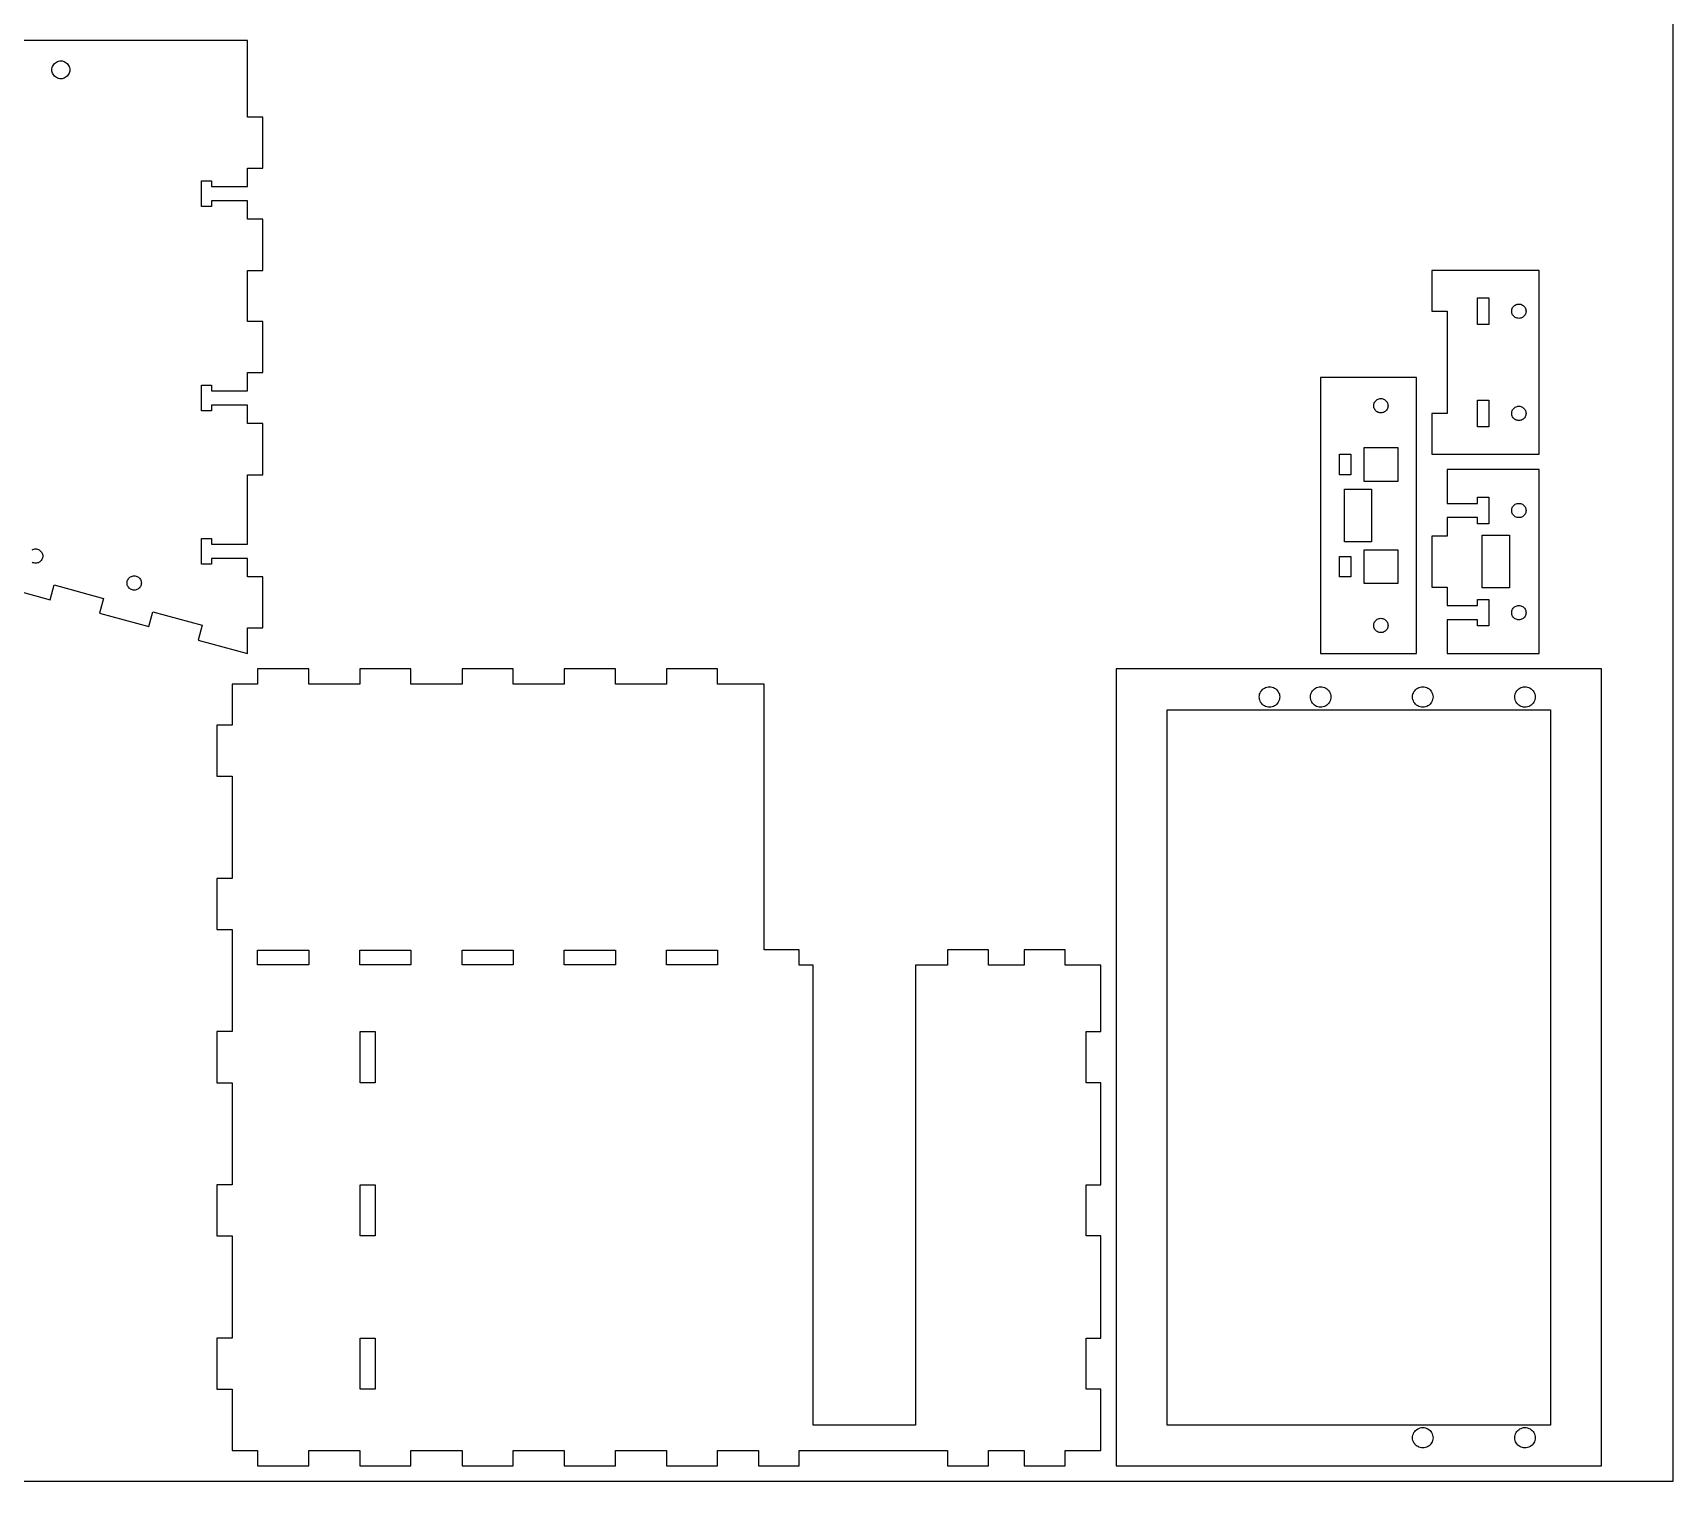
# Model space of a CAD drawing. Header units: millimetres. Extents: x 0 to 684, y 0 to 509.
# Drawn here: x 363 to 684, y 0 to 283.5 of the extents above; entities that cross this region are included whole.
import ezdxf

# ---------------------------------------------------------------- set-up
doc = ezdxf.new("R2010")
doc.units = ezdxf.units.MM
doc.layers.add('CUT_WHITE', color=7, linetype='Continuous')

msp = doc.modelspace()

# ---------------------------------------------------------------- linework, layer by layer
at = {"layer": 'CUT_WHITE', "color": 7}
for p, q in [((684, 0), (684, 509)), ((405, 282), (210, 282)), ((405, 267), (405, 282)), ((366.75, 276.25), (366.765, 276.4784)), ((366.765, 276.0216), (366.75, 276.25)), ((366.765, 276.4784), (366.8096, 276.7029)), ((366.8096, 276.7029), (366.8832, 276.9197)), ((366.8832, 276.9197), (366.9845, 277.125)), ((366.9845, 277.125), (367.1116, 277.3153)), ((367.1116, 277.3153), (367.2626, 277.4874)), ((367.2626, 277.4874), (367.4347, 277.6384)), ((367.4347, 277.6384), (367.625, 277.7655)), ((367.625, 277.7655), (367.8303, 277.8668)), ((367.8303, 277.8668), (368.0471, 277.9404)), ((368.0471, 277.9404), (368.2716, 277.985)), ((368.2716, 277.985), (368.5, 278)), ((368.5, 278), (368.7284, 277.985)), ((368.7284, 277.985), (368.9529, 277.9404)), ((368.9529, 277.9404), (369.1697, 277.8668)), ((369.1697, 277.8668), (369.375, 277.7655)), ((369.375, 277.7655), (369.5653, 277.6384)), ((369.5653, 277.6384), (369.7374, 277.4874)), ((369.7374, 277.4874), (369.8884, 277.3153)), ((369.8884, 277.3153), (370.0155, 277.125)), ((370.0155, 277.125), (370.1168, 276.9197)), ((370.1168, 276.9197), (370.1904, 276.7029)), ((370.1904, 276.7029), (370.235, 276.4784)), ((370.235, 276.4784), (370.25, 276.25)), ((370.25, 276.25), (370.235, 276.0216)), ((366.8096, 275.7971), (366.765, 276.0216)), ((366.8832, 275.5803), (366.8096, 275.7971)), ((366.9845, 275.375), (366.8832, 275.5803)), ((367.1116, 275.1847), (366.9845, 275.375)), ((367.2626, 275.0126), (367.1116, 275.1847)), ((367.4347, 274.8616), (367.2626, 275.0126)), ((367.625, 274.7345), (367.4347, 274.8616)), ((367.8303, 274.6332), (367.625, 274.7345)), ((368.0471, 274.5596), (367.8303, 274.6332)), ((368.2716, 274.515), (368.0471, 274.5596)), ((368.5, 274.5), (368.2716, 274.515)), ((368.7284, 274.515), (368.5, 274.5)), ((368.9529, 274.5596), (368.7284, 274.515)), ((369.1697, 274.6332), (368.9529, 274.5596)), ((369.375, 274.7345), (369.1697, 274.6332)), ((369.5653, 274.8616), (369.375, 274.7345)), ((369.7374, 275.0126), (369.5653, 274.8616)), ((369.8884, 275.1847), (369.7374, 275.0126)), ((370.0155, 275.375), (369.8884, 275.1847)), ((370.1168, 275.5803), (370.0155, 275.375)), ((370.1904, 275.7971), (370.1168, 275.5803)), ((370.235, 276.0216), (370.1904, 275.7971)), ((408, 267), (405, 267)), ((408, 257), (408, 267)), ((405, 253.4), (405, 257)), ((405, 257), (408, 257)), ((396, 249.5), (396, 254.5)), ((396, 254.5), (398, 254.5)), ((398, 254.5), (398, 253.4)), ((398, 253.4), (405, 253.4)), ((405, 250.6), (398, 250.6)), ((398, 250.6), (398, 249.5)), ((405, 247), (405, 250.6)), ((398, 249.5), (396, 249.5)), ((408, 247), (405, 247)), ((408, 237), (408, 247)), ((405, 227), (405, 237)), ((405, 237), (408, 237)), ((657.8, 237), (636.8, 237)), ((636.8, 237), (636.8, 229)), ((657.8, 201), (657.8, 237)), ((645.69999, 226.4), (645.69999, 231.6)), ((645.69999, 231.6), (647.9, 231.6)), ((647.9, 231.6), (647.9, 226.4)), ((636.8, 229), (639.8, 229)), ((639.8, 229), (639.8, 209)), ((652.4, 229), (652.412, 229.183)), ((652.412, 228.817), (652.4, 229)), ((652.412, 229.183), (652.4477, 229.362)), ((652.4477, 228.638), (652.412, 228.817)), ((652.4477, 229.362), (652.5066, 229.536)), ((652.5066, 228.464), (652.4477, 228.638)), ((652.5066, 229.536), (652.5876, 229.7)), ((652.5876, 228.3), (652.5066, 228.464)), ((652.5876, 229.7), (652.6893, 229.852)), ((652.6893, 228.148), (652.5876, 228.3)), ((652.6893, 229.852), (652.81, 229.99)), ((652.81, 228.01), (652.6893, 228.148)), ((652.81, 229.99), (652.9477, 230.111)), ((652.9477, 227.889), (652.81, 228.01)), ((652.9477, 230.111), (653.1, 230.212)), ((653.1, 230.212), (653.2642, 230.293)), ((653.2642, 230.293), (653.4376, 230.352)), ((653.4376, 230.352), (653.6173, 230.388)), ((653.6173, 230.388), (653.8, 230.4)), ((653.8, 230.4), (653.9827, 230.388)), ((653.9827, 230.388), (654.1623, 230.352)), ((654.1623, 230.352), (654.3358, 230.293)), ((654.3358, 230.293), (654.5, 230.212)), ((654.5, 230.212), (654.6523, 230.111)), ((654.6523, 230.111), (654.7899, 229.99)), ((654.7899, 228.01), (654.6523, 227.889)), ((654.7899, 229.99), (654.9107, 229.852)), ((654.9107, 228.148), (654.7899, 228.01)), ((654.9107, 229.852), (655.0124, 229.7)), ((655.0124, 228.3), (654.9107, 228.148)), ((655.0124, 229.7), (655.0934, 229.536)), ((655.0934, 228.464), (655.0124, 228.3)), ((655.0934, 229.536), (655.1523, 229.362)), ((655.1523, 228.638), (655.0934, 228.464)), ((655.1523, 229.362), (655.188, 229.183)), ((655.188, 228.817), (655.1523, 228.638)), ((655.188, 229.183), (655.2, 229)), ((655.2, 229), (655.188, 228.817)), ((408, 227), (405, 227)), ((408, 217), (408, 227)), ((647.9, 226.4), (645.69999, 226.4)), ((653.1, 227.788), (652.9477, 227.889)), ((653.2642, 227.707), (653.1, 227.788)), ((653.4376, 227.648), (653.2642, 227.707)), ((653.6173, 227.612), (653.4376, 227.648)), ((653.8, 227.6), (653.6173, 227.612)), ((653.9827, 227.612), (653.8, 227.6)), ((654.1623, 227.648), (653.9827, 227.612)), ((654.3358, 227.707), (654.1623, 227.648)), ((654.5, 227.788), (654.3358, 227.707)), ((654.6523, 227.889), (654.5, 227.788)), ((405, 213.4), (405, 217)), ((405, 217), (408, 217)), ((633.8, 216), (615, 216)), ((615, 216), (615, 162)), ((633.8, 162), (633.8, 216)), ((396, 209.5), (396, 214.5)), ((396, 214.5), (398, 214.5)), ((398, 214.5), (398, 213.4)), ((398, 213.4), (405, 213.4)), ((626.4376, 211.852), (626.6173, 211.888)), ((626.6173, 211.888), (626.8, 211.9)), ((626.8, 211.9), (626.9827, 211.888)), ((626.9827, 211.888), (627.1623, 211.852)), ((398, 209.5), (396, 209.5)), ((405, 210.6), (398, 210.6)), ((398, 210.6), (398, 209.5)), ((405, 207), (405, 210.6)), ((625.4, 210.5), (625.412, 210.683)), ((625.412, 210.317), (625.4, 210.5)), ((625.412, 210.683), (625.4477, 210.862)), ((625.4477, 210.138), (625.412, 210.317)), ((625.4477, 210.862), (625.5066, 211.036)), ((625.5066, 209.964), (625.4477, 210.138)), ((625.5066, 211.036), (625.5876, 211.2)), ((625.5876, 209.8), (625.5066, 209.964)), ((625.5876, 211.2), (625.6893, 211.352)), ((625.6893, 209.648), (625.5876, 209.8)), ((625.6893, 211.352), (625.81, 211.49)), ((625.81, 209.51), (625.6893, 209.648)), ((625.81, 211.49), (625.9477, 211.611)), ((625.9477, 209.389), (625.81, 209.51)), ((625.9477, 211.611), (626.1, 211.712)), ((626.1, 209.288), (625.9477, 209.389)), ((626.1, 211.712), (626.2642, 211.793)), ((626.2642, 209.207), (626.1, 209.288)), ((626.2642, 211.793), (626.4376, 211.852)), ((626.4376, 209.148), (626.2642, 209.207)), ((626.6173, 209.112), (626.4376, 209.148)), ((626.8, 209.1), (626.6173, 209.112)), ((626.9827, 209.112), (626.8, 209.1)), ((627.1623, 209.148), (626.9827, 209.112)), ((627.1623, 211.852), (627.3358, 211.793)), ((627.3358, 209.207), (627.1623, 209.148)), ((627.3358, 211.793), (627.5, 211.712)), ((627.5, 209.288), (627.3358, 209.207)), ((627.5, 211.712), (627.6523, 211.611)), ((627.6523, 209.389), (627.5, 209.288)), ((627.6523, 211.611), (627.7899, 211.49)), ((627.7899, 209.51), (627.6523, 209.389)), ((627.7899, 211.49), (627.9107, 211.352)), ((627.9107, 209.648), (627.7899, 209.51)), ((627.9107, 211.352), (628.0124, 211.2)), ((628.0124, 209.8), (627.9107, 209.648)), ((628.0124, 211.2), (628.0934, 211.036)), ((628.0934, 209.964), (628.0124, 209.8)), ((628.0934, 211.036), (628.1523, 210.862)), ((628.1523, 210.138), (628.0934, 209.964)), ((628.1523, 210.862), (628.188, 210.683)), ((628.188, 210.317), (628.1523, 210.138)), ((628.188, 210.683), (628.2, 210.5)), ((628.2, 210.5), (628.188, 210.317)), ((639.8, 209), (636.8, 209)), ((636.8, 209), (636.8, 201)), ((645.69999, 206.4), (645.69999, 211.6)), ((645.69999, 211.6), (647.9, 211.6)), ((647.9, 211.6), (647.9, 206.4)), ((652.4, 209), (652.412, 209.1827)), ((652.412, 208.8173), (652.4, 209)), ((652.412, 209.1827), (652.4477, 209.3623)), ((652.4477, 208.6376), (652.412, 208.8173)), ((652.4477, 209.3623), (652.5066, 209.5358)), ((652.5066, 209.5358), (652.5876, 209.7)), ((652.5876, 209.7), (652.6893, 209.8523)), ((652.6893, 209.8523), (652.81, 209.9899)), ((652.81, 209.9899), (652.9477, 210.1107)), ((652.9477, 210.1107), (653.1, 210.2124)), ((653.1, 210.2124), (653.2642, 210.2934)), ((653.2642, 210.2934), (653.4376, 210.3523)), ((653.4376, 210.3523), (653.6173, 210.388)), ((653.6173, 210.388), (653.8, 210.4)), ((653.8, 210.4), (653.9827, 210.388)), ((653.9827, 210.388), (654.1623, 210.3523)), ((654.1623, 210.3523), (654.3358, 210.2934)), ((654.3358, 210.2934), (654.5, 210.2124)), ((654.5, 210.2124), (654.6523, 210.1107)), ((654.6523, 210.1107), (654.7899, 209.9899)), ((654.7899, 209.9899), (654.9107, 209.8523)), ((654.9107, 209.8523), (655.0124, 209.7)), ((655.0124, 209.7), (655.0934, 209.5358)), ((655.0934, 209.5358), (655.1523, 209.3623)), ((655.1523, 209.3623), (655.188, 209.1827)), ((655.188, 208.8173), (655.1523, 208.6376)), ((655.188, 209.1827), (655.2, 209)), ((655.2, 209), (655.188, 208.8173)), ((408, 207), (405, 207)), ((408, 197), (408, 207)), ((647.9, 206.4), (645.69999, 206.4)), ((652.5066, 208.4642), (652.4477, 208.6376)), ((652.5876, 208.3), (652.5066, 208.4642)), ((652.6893, 208.1477), (652.5876, 208.3)), ((652.81, 208.01), (652.6893, 208.1477)), ((652.9477, 207.8893), (652.81, 208.01)), ((653.1, 207.7876), (652.9477, 207.8893)), ((653.2642, 207.7066), (653.1, 207.7876)), ((653.4376, 207.6477), (653.2642, 207.7066)), ((653.6173, 207.612), (653.4376, 207.6477)), ((653.8, 207.6), (653.6173, 207.612)), ((653.9827, 207.612), (653.8, 207.6)), ((654.1623, 207.6477), (653.9827, 207.612)), ((654.3358, 207.7066), (654.1623, 207.6477)), ((654.5, 207.7876), (654.3358, 207.7066)), ((654.6523, 207.8893), (654.5, 207.7876)), ((654.7899, 208.01), (654.6523, 207.8893)), ((654.9107, 208.1477), (654.7899, 208.01)), ((655.0124, 208.3), (654.9107, 208.1477)), ((655.0934, 208.4642), (655.0124, 208.3)), ((655.1523, 208.6376), (655.0934, 208.4642)), ((623.5, 195.7), (623.5, 202.3)), ((623.5, 202.3), (630.1, 202.3)), ((630.1, 202.3), (630.1, 195.7)), ((618.69999, 197), (618.69999, 201)), ((618.69999, 201), (620.9, 201)), ((620.9, 201), (620.9, 197)), ((636.8, 201), (657.8, 201)), ((405, 183.40001), (405, 197)), ((405, 197), (408, 197)), ((620.9, 197), (618.69999, 197)), ((657.8, 198), (639.8, 198)), ((639.8, 198), (639.8, 191.4)), ((657.8, 162), (657.8, 198)), ((619.64999, 183.85), (619.64999, 194.15)), ((619.64999, 194.15), (624.95, 194.15)), ((630.1, 195.7), (623.5, 195.7)), ((624.95, 194.15), (624.95, 183.85)), ((645.69999, 191.4), (645.69999, 192.6)), ((645.69999, 192.6), (647.9, 192.6)), ((647.9, 192.6), (647.9, 187.4)), ((639.8, 191.4), (645.69999, 191.4)), ((652.4, 190), (652.412, 190.183)), ((652.412, 189.817), (652.4, 190)), ((652.412, 190.183), (652.4477, 190.362)), ((652.4477, 189.638), (652.412, 189.817)), ((652.4477, 190.362), (652.5066, 190.536)), ((652.5066, 189.464), (652.4477, 189.638)), ((652.5066, 190.536), (652.5876, 190.7)), ((652.5876, 189.3), (652.5066, 189.464)), ((652.5876, 190.7), (652.6893, 190.852)), ((652.6893, 190.852), (652.81, 190.99)), ((652.81, 190.99), (652.9477, 191.111)), ((652.9477, 191.111), (653.1, 191.212)), ((653.1, 191.212), (653.2642, 191.293)), ((653.2642, 191.293), (653.4376, 191.352)), ((653.4376, 191.352), (653.6173, 191.388)), ((653.6173, 191.388), (653.8, 191.4)), ((653.8, 191.4), (653.9827, 191.388)), ((653.9827, 191.388), (654.1623, 191.352)), ((654.1623, 191.352), (654.3358, 191.293)), ((654.3358, 191.293), (654.5, 191.212)), ((654.5, 191.212), (654.6523, 191.111)), ((654.6523, 191.111), (654.7899, 190.99)), ((654.7899, 190.99), (654.9107, 190.852)), ((654.9107, 190.852), (655.0124, 190.7)), ((655.0124, 190.7), (655.0934, 190.536)), ((655.0934, 189.464), (655.0124, 189.3)), ((655.0934, 190.536), (655.1523, 190.362)), ((655.1523, 189.638), (655.0934, 189.464)), ((655.1523, 190.362), (655.188, 190.183)), ((655.188, 189.817), (655.1523, 189.638)), ((655.188, 190.183), (655.2, 190)), ((655.2, 190), (655.188, 189.817)), ((645.69999, 188.6), (639.8, 188.6)), ((639.8, 188.6), (639.8, 185)), ((645.69999, 187.4), (645.69999, 188.6)), ((647.9, 187.4), (645.69999, 187.4)), ((652.6893, 189.148), (652.5876, 189.3)), ((652.81, 189.01), (652.6893, 189.148)), ((652.9477, 188.889), (652.81, 189.01)), ((653.1, 188.788), (652.9477, 188.889)), ((653.2642, 188.707), (653.1, 188.788)), ((653.4376, 188.648), (653.2642, 188.707)), ((653.6173, 188.612), (653.4376, 188.648)), ((653.8, 188.6), (653.6173, 188.612)), ((653.9827, 188.612), (653.8, 188.6)), ((654.1623, 188.648), (653.9827, 188.612)), ((654.3358, 188.707), (654.1623, 188.648)), ((654.5, 188.788), (654.3358, 188.707)), ((654.6523, 188.889), (654.5, 188.788)), ((654.7899, 189.01), (654.6523, 188.889)), ((654.9107, 189.148), (654.7899, 189.01)), ((655.0124, 189.3), (654.9107, 189.148)), ((396, 179.5), (396, 184.5)), ((396, 184.5), (398, 184.5)), ((398, 184.5), (398, 183.40001)), ((398, 183.40001), (405, 183.40001)), ((624.95, 183.85), (619.64999, 183.85)), ((639.8, 185), (636.8, 185)), ((636.8, 185), (636.8, 175)), ((646.64999, 174.85), (646.64999, 185.15)), ((646.64999, 185.15), (651.95, 185.15)), ((651.95, 185.15), (651.95, 174.85)), ((362.8598, 182.29019), (363.0241, 182.37119)), ((363.0241, 179.78433), (362.8598, 179.86533)), ((363.0241, 182.37119), (363.1975, 182.43005)), ((363.1975, 179.72546), (363.0241, 179.78433)), ((363.1975, 182.43005), (363.3771, 182.46577)), ((363.3771, 182.46577), (363.5598, 182.47775)), ((363.5598, 182.47775), (363.7426, 182.46577)), ((363.7426, 182.46577), (363.9222, 182.43005)), ((363.9222, 182.43005), (364.0956, 182.37119)), ((364.0956, 179.78433), (363.9222, 179.72546)), ((364.0956, 182.37119), (364.2598, 182.29019)), ((364.2598, 179.86533), (364.0956, 179.78433)), ((364.2598, 182.29019), (364.4121, 182.18845)), ((364.4121, 179.96707), (364.2598, 179.86533)), ((364.4121, 182.18845), (364.5498, 182.0677)), ((364.5498, 180.08781), (364.4121, 179.96707)), ((364.5498, 182.0677), (364.6705, 181.93002)), ((364.6705, 180.22549), (364.5498, 180.08781)), ((364.6705, 181.93002), (364.7722, 181.77776)), ((364.7722, 180.37776), (364.6705, 180.22549)), ((364.7722, 181.77776), (364.8532, 181.61351)), ((364.8532, 180.54201), (364.7722, 180.37776)), ((364.8532, 181.61351), (364.9121, 181.44011)), ((364.9121, 180.71541), (364.8532, 180.54201)), ((364.9121, 181.44011), (364.9478, 181.2605)), ((364.9478, 180.89502), (364.9121, 180.71541)), ((364.9478, 181.2605), (364.9598, 181.07776)), ((364.9598, 181.07776), (364.9478, 180.89502)), ((405, 180.60001), (398, 180.60001)), ((398, 180.60001), (398, 179.5)), ((405, 177), (405, 180.60001)), ((618.69999, 177), (618.69999, 181)), ((618.69999, 181), (620.9, 181)), ((620.9, 181), (620.9, 177)), ((623.5, 175.7), (623.5, 182.3)), ((623.5, 182.3), (630.1, 182.3)), ((630.1, 182.3), (630.1, 175.7)), ((363.3771, 179.68974), (363.1975, 179.72546)), ((363.5598, 179.67776), (363.3771, 179.68974)), ((363.7426, 179.68974), (363.5598, 179.67776)), ((363.9222, 179.72546), (363.7426, 179.68974)), ((381.6424, 176.5146), (381.7442, 176.6669)), ((381.7442, 176.6669), (381.8649, 176.8046)), ((381.8649, 176.8046), (382.0026, 176.9253)), ((382.0026, 176.9253), (382.1549, 177.02704)), ((382.1549, 177.02704), (382.3191, 177.10803)), ((382.3191, 177.10803), (382.4925, 177.1669)), ((382.4925, 177.1669), (382.6721, 177.20262)), ((382.6721, 177.20262), (382.8549, 177.2146)), ((382.8549, 177.2146), (383.0376, 177.20262)), ((383.0376, 177.20262), (383.2172, 177.1669)), ((383.2172, 177.1669), (383.3906, 177.10803)), ((383.3906, 177.10803), (383.5549, 177.02704)), ((383.5549, 177.02704), (383.7071, 176.9253)), ((383.7071, 176.9253), (383.8448, 176.8046)), ((383.8448, 176.8046), (383.9656, 176.6669)), ((383.9656, 176.6669), (384.0673, 176.5146)), ((398, 179.5), (396, 179.5)), ((408, 177), (405, 177)), ((408, 167), (408, 177)), ((620.9, 177), (618.69999, 177)), ((356.7624, 175.1579), (366.4099, 172.5263)), ((366.4099, 172.5263), (367.202, 175.4302)), ((367.202, 175.4302), (376.8495, 172.7986)), ((381.4549, 175.8146), (381.4668, 175.9973)), ((381.4668, 175.6319), (381.4549, 175.8146)), ((381.4668, 175.9973), (381.5026, 176.1769)), ((381.5026, 175.4523), (381.4668, 175.6319)), ((381.5026, 176.1769), (381.5614, 176.3504)), ((381.5614, 175.2788), (381.5026, 175.4523)), ((381.5614, 176.3504), (381.6424, 176.5146)), ((381.6424, 175.1146), (381.5614, 175.2788)), ((381.7442, 174.9623), (381.6424, 175.1146)), ((381.8649, 174.8246), (381.7442, 174.9623)), ((382.0026, 174.7039), (381.8649, 174.8246)), ((382.1549, 174.6022), (382.0026, 174.7039)), ((382.3191, 174.5212), (382.1549, 174.6022)), ((382.4925, 174.4623), (382.3191, 174.5212)), ((382.6721, 174.4266), (382.4925, 174.4623)), ((382.8549, 174.4146), (382.6721, 174.4266)), ((383.0376, 174.4266), (382.8549, 174.4146)), ((383.2172, 174.4623), (383.0376, 174.4266)), ((383.3906, 174.5212), (383.2172, 174.4623)), ((383.5549, 174.6022), (383.3906, 174.5212)), ((383.7071, 174.7039), (383.5549, 174.6022)), ((383.8448, 174.8246), (383.7071, 174.7039)), ((383.9656, 174.9623), (383.8448, 174.8246)), ((384.0673, 175.1146), (383.9656, 174.9623)), ((384.0673, 176.5146), (384.1483, 176.3504)), ((384.1483, 175.2788), (384.0673, 175.1146)), ((384.1483, 176.3504), (384.2072, 176.1769)), ((384.2072, 175.4523), (384.1483, 175.2788)), ((384.2072, 176.1769), (384.2429, 175.9973)), ((384.2429, 175.6319), (384.2072, 175.4523)), ((384.2429, 175.9973), (384.2549, 175.8146)), ((384.2549, 175.8146), (384.2429, 175.6319)), ((630.1, 175.7), (623.5, 175.7)), ((636.8, 175), (639.8, 175)), ((639.8, 175), (639.8, 171.4)), ((651.95, 174.85), (646.64999, 174.85)), ((376.8495, 172.7986), (376.0574, 169.8947)), ((385.7049, 167.2632), (386.4971, 170.1671)), ((386.4971, 170.1671), (396.14459, 167.5355)), ((639.8, 171.4), (645.69999, 171.4)), ((645.69999, 171.4), (645.69999, 172.6)), ((645.69999, 172.6), (647.9, 172.6)), ((647.9, 172.6), (647.9, 167.4)), ((652.4, 170), (652.412, 170.1827)), ((652.412, 170.1827), (652.4477, 170.3623)), ((652.4477, 170.3623), (652.5066, 170.5358)), ((652.5066, 170.5358), (652.5876, 170.7)), ((652.5876, 170.7), (652.6893, 170.8523)), ((652.6893, 170.8523), (652.81, 170.9899)), ((652.81, 170.9899), (652.9477, 171.1107)), ((652.9477, 171.1107), (653.1, 171.2124)), ((653.1, 171.2124), (653.2642, 171.2934)), ((653.2642, 171.2934), (653.4376, 171.3523)), ((653.4376, 171.3523), (653.6173, 171.388)), ((653.6173, 171.388), (653.8, 171.4)), ((653.8, 171.4), (653.9827, 171.388)), ((653.9827, 171.388), (654.1623, 171.3523)), ((654.1623, 171.3523), (654.3358, 171.2934)), ((654.3358, 171.2934), (654.5, 171.2124)), ((654.5, 171.2124), (654.6523, 171.1107)), ((654.6523, 171.1107), (654.7899, 170.9899)), ((654.7899, 170.9899), (654.9107, 170.8523)), ((654.9107, 170.8523), (655.0124, 170.7)), ((655.0124, 170.7), (655.0934, 170.5358)), ((655.0934, 170.5358), (655.1523, 170.3623)), ((655.1523, 170.3623), (655.188, 170.1827)), ((655.188, 170.1827), (655.2, 170)), ((376.0574, 169.8947), (385.7049, 167.2632)), ((396.14459, 167.5355), (395.35248, 164.6316)), ((405, 162), (405, 167)), ((405, 167), (408, 167)), ((625.4, 167.5), (625.412, 167.6827)), ((625.412, 167.3173), (625.4, 167.5)), ((625.412, 167.6827), (625.4477, 167.8623)), ((625.4477, 167.1376), (625.412, 167.3173)), ((625.4477, 167.8623), (625.5066, 168.0358)), ((625.5066, 166.9642), (625.4477, 167.1376)), ((625.5066, 168.0358), (625.5876, 168.2)), ((625.5876, 166.8), (625.5066, 166.9642)), ((625.5876, 168.2), (625.6893, 168.3523)), ((625.6893, 168.3523), (625.81, 168.4899)), ((625.81, 168.4899), (625.9477, 168.6107)), ((625.9477, 168.6107), (626.1, 168.7124)), ((626.1, 168.7124), (626.2642, 168.7934)), ((626.2642, 168.7934), (626.4376, 168.8523)), ((626.4376, 168.8523), (626.6173, 168.888)), ((626.6173, 168.888), (626.8, 168.9)), ((626.8, 168.9), (626.9827, 168.888)), ((626.9827, 168.888), (627.1623, 168.8523)), ((627.1623, 168.8523), (627.3358, 168.7934)), ((627.3358, 168.7934), (627.5, 168.7124)), ((627.5, 168.7124), (627.6523, 168.6107)), ((627.6523, 168.6107), (627.7899, 168.4899)), ((627.7899, 168.4899), (627.9107, 168.3523)), ((627.9107, 168.3523), (628.0124, 168.2)), ((628.0124, 168.2), (628.0934, 168.0358)), ((628.0934, 166.9642), (628.0124, 166.8)), ((628.0934, 168.0358), (628.1523, 167.8623)), ((628.1523, 167.1376), (628.0934, 166.9642)), ((628.1523, 167.8623), (628.188, 167.6827)), ((628.188, 167.3173), (628.1523, 167.1376)), ((628.188, 167.6827), (628.2, 167.5)), ((628.2, 167.5), (628.188, 167.3173)), ((645.69999, 168.6), (639.8, 168.6)), ((639.8, 168.6), (639.8, 162)), ((645.69999, 167.4), (645.69999, 168.6)), ((647.9, 167.4), (645.69999, 167.4)), ((652.412, 169.8173), (652.4, 170)), ((652.4477, 169.6376), (652.412, 169.8173)), ((652.5066, 169.4642), (652.4477, 169.6376)), ((652.5876, 169.3), (652.5066, 169.4642)), ((652.6893, 169.1477), (652.5876, 169.3)), ((652.81, 169.01), (652.6893, 169.1477)), ((652.9477, 168.8893), (652.81, 169.01)), ((653.1, 168.7876), (652.9477, 168.8893)), ((653.2642, 168.7066), (653.1, 168.7876)), ((653.4376, 168.6477), (653.2642, 168.7066)), ((653.6173, 168.612), (653.4376, 168.6477)), ((653.8, 168.6), (653.6173, 168.612)), ((653.9827, 168.612), (653.8, 168.6)), ((654.1623, 168.6477), (653.9827, 168.612)), ((654.3358, 168.7066), (654.1623, 168.6477)), ((654.5, 168.7876), (654.3358, 168.7066)), ((654.6523, 168.8893), (654.5, 168.7876)), ((654.7899, 169.01), (654.6523, 168.8893)), ((654.9107, 169.1477), (654.7899, 169.01)), ((655.0124, 169.3), (654.9107, 169.1477)), ((655.0934, 169.4642), (655.0124, 169.3)), ((655.1523, 169.6376), (655.0934, 169.4642)), ((655.188, 169.8173), (655.1523, 169.6376)), ((655.2, 170), (655.188, 169.8173)), ((395.35248, 164.6316), (405, 162)), ((625.6893, 166.6477), (625.5876, 166.8)), ((625.81, 166.51), (625.6893, 166.6477)), ((625.9477, 166.3893), (625.81, 166.51)), ((626.1, 166.2876), (625.9477, 166.3893)), ((626.2642, 166.2066), (626.1, 166.2876)), ((626.4376, 166.1477), (626.2642, 166.2066)), ((626.6173, 166.112), (626.4376, 166.1477)), ((626.8, 166.1), (626.6173, 166.112)), ((626.9827, 166.112), (626.8, 166.1)), ((627.1623, 166.1477), (626.9827, 166.112)), ((627.3358, 166.2066), (627.1623, 166.1477)), ((627.5, 166.2876), (627.3358, 166.2066)), ((627.6523, 166.3893), (627.5, 166.2876)), ((627.7899, 166.51), (627.6523, 166.3893)), ((627.9107, 166.6477), (627.7899, 166.51)), ((628.0124, 166.8), (627.9107, 166.6477)), ((615, 162), (633.8, 162)), ((639.8, 162), (657.8, 162)), ((417, 159), (407, 159)), ((407, 159), (407, 156)), ((417, 156), (417, 159)), ((437, 159), (427, 159)), ((427, 159), (427, 156)), ((437, 156), (437, 159)), ((457, 159), (447, 159)), ((447, 159), (447, 156)), ((457, 156), (457, 159)), ((477, 159), (467, 159)), ((467, 159), (467, 156)), ((477, 156), (477, 159)), ((497, 159), (487, 159)), ((487, 159), (487, 156)), ((497, 156), (497, 159)), ((575, 159), (575, 3)), ((670, 159), (575, 159)), ((670, 3), (670, 159)), ((407, 156), (402, 156)), ((402, 156), (402, 148)), ((427, 156), (417, 156)), ((447, 156), (437, 156)), ((467, 156), (457, 156)), ((487, 156), (477, 156)), ((506.138, 156), (497, 156)), ((506.138, 104), (506.138, 156)), ((603.0682, 154.018), (603.1523, 154.265)), ((603.1523, 154.265), (603.268, 154.5)), ((603.268, 154.5), (603.4133, 154.718)), ((603.4133, 154.718), (603.5858, 154.914)), ((603.5858, 154.914), (603.7825, 155.087)), ((603.7825, 155.087), (604, 155.232)), ((604, 155.232), (604.2346, 155.348)), ((604.2346, 155.348), (604.4824, 155.432)), ((604.4824, 155.432), (604.739, 155.483)), ((604.739, 155.483), (605, 155.5)), ((605, 155.5), (605.2611, 155.483)), ((605.2611, 155.483), (605.5176, 155.432)), ((605.5176, 155.432), (605.7654, 155.348)), ((605.7654, 155.348), (606, 155.232)), ((606, 155.232), (606.2175, 155.087)), ((606.2175, 155.087), (606.4142, 154.914)), ((606.4142, 154.914), (606.5867, 154.718)), ((606.5867, 154.718), (606.7321, 154.5)), ((606.7321, 154.5), (606.8478, 154.265)), ((606.8478, 154.265), (606.9319, 154.018)), ((613.0682, 154.018), (613.1523, 154.265)), ((613.1523, 154.265), (613.268, 154.5)), ((613.268, 154.5), (613.4133, 154.718)), ((613.4133, 154.718), (613.5858, 154.914)), ((613.5858, 154.914), (613.7825, 155.087)), ((613.7825, 155.087), (614, 155.232)), ((614, 155.232), (614.2346, 155.348)), ((614.2346, 155.348), (614.4824, 155.432)), ((614.4824, 155.432), (614.739, 155.483)), ((614.739, 155.483), (615, 155.5)), ((615, 155.5), (615.2611, 155.483)), ((615.2611, 155.483), (615.5176, 155.432)), ((615.5176, 155.432), (615.7654, 155.348)), ((615.7654, 155.348), (616, 155.232)), ((616, 155.232), (616.2175, 155.087)), ((616.2175, 155.087), (616.4142, 154.914)), ((616.4142, 154.914), (616.5867, 154.718)), ((616.5867, 154.718), (616.7321, 154.5)), ((616.7321, 154.5), (616.8478, 154.265)), ((616.8478, 154.265), (616.9319, 154.018)), ((633.0682, 154.018), (633.1523, 154.265)), ((633.1523, 154.265), (633.268, 154.5)), ((633.268, 154.5), (633.4133, 154.718)), ((633.4133, 154.718), (633.5858, 154.914)), ((633.5858, 154.914), (633.7825, 155.087)), ((633.7825, 155.087), (634, 155.232)), ((634, 155.232), (634.2346, 155.348)), ((634.2346, 155.348), (634.4824, 155.432)), ((634.4824, 155.432), (634.739, 155.483)), ((634.739, 155.483), (635, 155.5)), ((635, 155.5), (635.2611, 155.483)), ((635.2611, 155.483), (635.5176, 155.432)), ((635.5176, 155.432), (635.7654, 155.348)), ((635.7654, 155.348), (636, 155.232)), ((636, 155.232), (636.2175, 155.087)), ((636.2175, 155.087), (636.4142, 154.914)), ((636.4142, 154.914), (636.5867, 154.718)), ((636.5867, 154.718), (636.7321, 154.5)), ((636.7321, 154.5), (636.8478, 154.265)), ((636.8478, 154.265), (636.9319, 154.018)), ((653.0682, 154.018), (653.1523, 154.265)), ((653.1523, 154.265), (653.268, 154.5)), ((653.268, 154.5), (653.4133, 154.718)), ((653.4133, 154.718), (653.5858, 154.914)), ((653.5858, 154.914), (653.7825, 155.087)), ((653.7825, 155.087), (654, 155.232)), ((654, 155.232), (654.2346, 155.348)), ((654.2346, 155.348), (654.4824, 155.432)), ((654.4824, 155.432), (654.739, 155.483)), ((654.739, 155.483), (655, 155.5)), ((655, 155.5), (655.2611, 155.483)), ((655.2611, 155.483), (655.5176, 155.432)), ((655.5176, 155.432), (655.7654, 155.348)), ((655.7654, 155.348), (656, 155.232)), ((656, 155.232), (656.2175, 155.087)), ((656.2175, 155.087), (656.4142, 154.914)), ((656.4142, 154.914), (656.5867, 154.718)), ((656.5867, 154.718), (656.7321, 154.5)), ((656.7321, 154.5), (656.8478, 154.265)), ((656.8478, 154.265), (656.9319, 154.018)), ((585, 11), (585, 151)), ((585, 151), (660, 151)), ((603, 153.5), (603.0171, 153.761)), ((603.0171, 153.239), (603, 153.5)), ((603.0171, 153.761), (603.0682, 154.018)), ((603.0682, 152.982), (603.0171, 153.239)), ((603.1523, 152.735), (603.0682, 152.982)), ((603.268, 152.5), (603.1523, 152.735)), ((603.4133, 152.282), (603.268, 152.5)), ((603.5858, 152.086), (603.4133, 152.282)), ((603.7825, 151.913), (603.5858, 152.086)), ((604, 151.768), (603.7825, 151.913)), ((604.2346, 151.652), (604, 151.768)), ((604.4824, 151.568), (604.2346, 151.652)), ((604.739, 151.517), (604.4824, 151.568)), ((605, 151.5), (604.739, 151.517)), ((605.2611, 151.517), (605, 151.5)), ((605.5176, 151.568), (605.2611, 151.517)), ((605.7654, 151.652), (605.5176, 151.568)), ((606, 151.768), (605.7654, 151.652)), ((606.2175, 151.913), (606, 151.768)), ((606.4142, 152.086), (606.2175, 151.913)), ((606.5867, 152.282), (606.4142, 152.086)), ((606.7321, 152.5), (606.5867, 152.282)), ((606.8478, 152.735), (606.7321, 152.5)), ((606.9319, 152.982), (606.8478, 152.735)), ((606.9319, 154.018), (606.9829, 153.761)), ((606.9829, 153.239), (606.9319, 152.982)), ((606.9829, 153.761), (607, 153.5)), ((607, 153.5), (606.9829, 153.239)), ((613, 153.5), (613.0171, 153.761)), ((613.0171, 153.239), (613, 153.5)), ((613.0171, 153.761), (613.0682, 154.018)), ((613.0682, 152.982), (613.0171, 153.239)), ((613.1523, 152.735), (613.0682, 152.982)), ((613.268, 152.5), (613.1523, 152.735)), ((613.4133, 152.282), (613.268, 152.5)), ((613.5858, 152.086), (613.4133, 152.282)), ((613.7825, 151.913), (613.5858, 152.086)), ((614, 151.768), (613.7825, 151.913)), ((614.2346, 151.652), (614, 151.768)), ((614.4824, 151.568), (614.2346, 151.652)), ((614.739, 151.517), (614.4824, 151.568)), ((615, 151.5), (614.739, 151.517)), ((615.2611, 151.517), (615, 151.5)), ((615.5176, 151.568), (615.2611, 151.517)), ((615.7654, 151.652), (615.5176, 151.568)), ((616, 151.768), (615.7654, 151.652)), ((616.2175, 151.913), (616, 151.768)), ((616.4142, 152.086), (616.2175, 151.913)), ((616.5867, 152.282), (616.4142, 152.086)), ((616.7321, 152.5), (616.5867, 152.282)), ((616.8478, 152.735), (616.7321, 152.5)), ((616.9319, 152.982), (616.8478, 152.735)), ((616.9319, 154.018), (616.9829, 153.761)), ((616.9829, 153.239), (616.9319, 152.982)), ((616.9829, 153.761), (617, 153.5)), ((617, 153.5), (616.9829, 153.239)), ((633, 153.5), (633.0171, 153.761)), ((633.0171, 153.239), (633, 153.5)), ((633.0171, 153.761), (633.0682, 154.018)), ((633.0682, 152.982), (633.0171, 153.239)), ((633.1523, 152.735), (633.0682, 152.982)), ((633.268, 152.5), (633.1523, 152.735)), ((633.4133, 152.282), (633.268, 152.5)), ((633.5858, 152.086), (633.4133, 152.282)), ((633.7825, 151.913), (633.5858, 152.086)), ((634, 151.768), (633.7825, 151.913)), ((634.2346, 151.652), (634, 151.768)), ((634.4824, 151.568), (634.2346, 151.652)), ((634.739, 151.517), (634.4824, 151.568)), ((635, 151.5), (634.739, 151.517)), ((635.2611, 151.517), (635, 151.5)), ((635.5176, 151.568), (635.2611, 151.517)), ((635.7654, 151.652), (635.5176, 151.568)), ((636, 151.768), (635.7654, 151.652)), ((636.2175, 151.913), (636, 151.768)), ((636.4142, 152.086), (636.2175, 151.913)), ((636.5867, 152.282), (636.4142, 152.086)), ((636.7321, 152.5), (636.5867, 152.282)), ((636.8478, 152.735), (636.7321, 152.5)), ((636.9319, 152.982), (636.8478, 152.735)), ((636.9319, 154.018), (636.9829, 153.761)), ((636.9829, 153.239), (636.9319, 152.982)), ((636.9829, 153.761), (637, 153.5)), ((637, 153.5), (636.9829, 153.239)), ((653, 153.5), (653.0171, 153.761)), ((653.0171, 153.239), (653, 153.5)), ((653.0171, 153.761), (653.0682, 154.018)), ((653.0682, 152.982), (653.0171, 153.239)), ((653.1523, 152.735), (653.0682, 152.982)), ((653.268, 152.5), (653.1523, 152.735)), ((653.4133, 152.282), (653.268, 152.5)), ((653.5858, 152.086), (653.4133, 152.282)), ((653.7825, 151.913), (653.5858, 152.086)), ((654, 151.768), (653.7825, 151.913)), ((654.2346, 151.652), (654, 151.768)), ((654.4824, 151.568), (654.2346, 151.652)), ((654.739, 151.517), (654.4824, 151.568)), ((655, 151.5), (654.739, 151.517)), ((655.2611, 151.517), (655, 151.5)), ((655.5176, 151.568), (655.2611, 151.517)), ((655.7654, 151.652), (655.5176, 151.568)), ((656, 151.768), (655.7654, 151.652)), ((656.2175, 151.913), (656, 151.768)), ((656.4142, 152.086), (656.2175, 151.913)), ((656.5867, 152.282), (656.4142, 152.086)), ((656.7321, 152.5), (656.5867, 152.282)), ((656.8478, 152.735), (656.7321, 152.5)), ((656.9319, 152.982), (656.8478, 152.735)), ((656.9319, 154.018), (656.9829, 153.761)), ((656.9829, 153.239), (656.9319, 152.982)), ((656.9829, 153.761), (657, 153.5)), ((657, 153.5), (656.9829, 153.239)), ((660, 151), (660, 11)), ((402, 148), (399, 148)), ((399, 148), (399, 138)), ((399, 138), (402, 138)), ((402, 138), (402, 118)), ((402, 118), (399, 118)), ((399, 118), (399, 108)), ((399, 108), (402, 108)), ((402, 108), (402, 88)), ((407, 101.05), (407, 103.95)), ((407, 103.95), (417, 103.95)), ((417, 103.95), (417, 101.05)), ((427, 101.05), (427, 103.95)), ((427, 103.95), (437, 103.95)), ((437, 103.95), (437, 101.05)), ((447, 101.05), (447, 103.95)), ((447, 103.95), (457, 103.95)), ((457, 103.95), (457, 101.05)), ((467, 101.05), (467, 103.95)), ((467, 103.95), (477, 103.95)), ((477, 103.95), (477, 101.05)), ((487, 101.05), (487, 103.95)), ((487, 103.95), (497, 103.95)), ((497, 103.95), (497, 101.05)), ((513, 104), (506.138, 104)), ((513, 101), (513, 104)), ((550, 104), (542, 104)), ((542, 104), (542, 101)), ((550, 101), (550, 104)), ((565, 104), (557, 104)), ((557, 104), (557, 101)), ((565, 101), (565, 104)), ((417, 101.05), (407, 101.05)), ((437, 101.05), (427, 101.05)), ((457, 101.05), (447, 101.05)), ((477, 101.05), (467, 101.05)), ((497, 101.05), (487, 101.05)), ((515.7138, 101), (513, 101)), ((515.7138, 11), (515.7138, 101)), ((542, 101), (535.7485, 101)), ((535.7485, 101), (535.7485, 11)), ((557, 101), (550, 101)), ((572, 101), (565, 101)), ((572, 88), (572, 101)), ((402, 88), (399, 88)), ((399, 88), (399, 78)), ((427.1, 78), (427.1, 88)), ((427.1, 88), (430, 88)), ((430, 88), (430, 78)), ((569.1, 78), (569.1, 88)), ((569.1, 88), (572, 88)), ((399, 78), (402, 78)), ((402, 78), (402, 58)), ((430, 78), (427.1, 78)), ((572, 78), (569.1, 78)), ((572, 58), (572, 78)), ((402, 58), (399, 58)), ((399, 58), (399, 48)), ((427.1, 48), (427.1, 58)), ((427.1, 58), (430, 58)), ((430, 58), (430, 48)), ((569.1, 48), (569.1, 58)), ((569.1, 58), (572, 58)), ((399, 48), (402, 48)), ((402, 48), (402, 28)), ((430, 48), (427.1, 48)), ((572, 48), (569.1, 48)), ((572, 28), (572, 48)), ((402, 28), (399, 28)), ((399, 28), (399, 18)), ((427.1, 18), (427.1, 28)), ((427.1, 28), (430, 28)), ((430, 28), (430, 18)), ((569.1, 28), (572, 28)), ((569.1, 18), (569.1, 28)), ((399, 18), (402, 18)), ((402, 18), (402, 6)), ((430, 18), (427.1, 18)), ((572, 18), (569.1, 18)), ((572, 6), (572, 18)), ((535.7485, 11), (515.7138, 11)), ((660, 11), (585, 11)), ((633.268, 9.5), (633.4133, 9.71751)), ((633.4133, 9.71751), (633.5858, 9.9142)), ((633.5858, 9.9142), (633.7825, 10.0867)), ((633.7825, 10.0867), (634, 10.23204)), ((634, 10.23204), (634.2346, 10.34775)), ((634.2346, 10.34775), (634.4824, 10.43184)), ((634.4824, 10.43184), (634.739, 10.48288)), ((634.739, 10.48288), (635, 10.5)), ((635, 10.5), (635.2611, 10.48288)), ((635.2611, 10.48288), (635.5176, 10.43184)), ((635.5176, 10.43184), (635.7654, 10.34775)), ((635.7654, 10.34775), (636, 10.23204)), ((636, 10.23204), (636.2175, 10.0867)), ((636.2175, 10.0867), (636.4142, 9.9142)), ((636.4142, 9.9142), (636.5867, 9.71751)), ((636.5867, 9.71751), (636.7321, 9.5)), ((653.268, 9.5), (653.4133, 9.71751)), ((653.4133, 9.71751), (653.5858, 9.9142)), ((653.5858, 9.9142), (653.7825, 10.0867)), ((653.7825, 10.0867), (654, 10.23204)), ((654, 10.23204), (654.2346, 10.34775)), ((654.2346, 10.34775), (654.4824, 10.43184)), ((654.4824, 10.43184), (654.739, 10.48288)), ((654.739, 10.48288), (655, 10.5)), ((655, 10.5), (655.2611, 10.48288)), ((655.2611, 10.48288), (655.5176, 10.43184)), ((655.5176, 10.43184), (655.7654, 10.34775)), ((655.7654, 10.34775), (656, 10.23204)), ((656, 10.23204), (656.2175, 10.0867)), ((656.2175, 10.0867), (656.4142, 9.9142)), ((656.4142, 9.9142), (656.5867, 9.71751)), ((656.5867, 9.71751), (656.7321, 9.5)), ((633, 8.5), (633.0171, 8.76105)), ((633.0171, 8.23894), (633, 8.5)), ((633.0171, 8.76105), (633.0682, 9.01762)), ((633.0682, 7.98236), (633.0171, 8.23894)), ((633.0682, 9.01762), (633.1523, 9.26537)), ((633.1523, 7.73462), (633.0682, 7.98236)), ((633.1523, 9.26537), (633.268, 9.5)), ((633.268, 7.5), (633.1523, 7.73462)), ((633.4133, 7.28247), (633.268, 7.5)), ((633.5858, 7.08578), (633.4133, 7.28247)), ((633.7825, 6.91328), (633.5858, 7.08578)), ((634, 6.76794), (633.7825, 6.91328)), ((634.2346, 6.65224), (634, 6.76794)), ((634.4824, 6.56815), (634.2346, 6.65224)), ((634.739, 6.51711), (634.4824, 6.56815)), ((635, 6.5), (634.739, 6.51711)), ((635.2611, 6.51711), (635, 6.5)), ((635.5176, 6.56815), (635.2611, 6.51711)), ((635.7654, 6.65224), (635.5176, 6.56815)), ((636, 6.76794), (635.7654, 6.65224)), ((636.2175, 6.91328), (636, 6.76794)), ((636.4142, 7.08578), (636.2175, 6.91328)), ((636.5867, 7.28247), (636.4142, 7.08578)), ((636.7321, 7.5), (636.5867, 7.28247)), ((636.7321, 9.5), (636.8478, 9.26537)), ((636.8478, 7.73462), (636.7321, 7.5)), ((636.8478, 9.26537), (636.9319, 9.01762)), ((636.9319, 7.98236), (636.8478, 7.73462)), ((636.9319, 9.01762), (636.9829, 8.76105)), ((636.9829, 8.23894), (636.9319, 7.98236)), ((636.9829, 8.76105), (637, 8.5)), ((637, 8.5), (636.9829, 8.23894)), ((653, 8.5), (653.0171, 8.76105)), ((653.0171, 8.23894), (653, 8.5)), ((653.0171, 8.76105), (653.0682, 9.01762)), ((653.0682, 7.98236), (653.0171, 8.23894)), ((653.0682, 9.01762), (653.1523, 9.26537)), ((653.1523, 7.73462), (653.0682, 7.98236)), ((653.1523, 9.26537), (653.268, 9.5)), ((653.268, 7.5), (653.1523, 7.73462)), ((653.4133, 7.28247), (653.268, 7.5)), ((653.5858, 7.08578), (653.4133, 7.28247)), ((653.7825, 6.91328), (653.5858, 7.08578)), ((654, 6.76794), (653.7825, 6.91328)), ((654.2346, 6.65224), (654, 6.76794)), ((654.4824, 6.56815), (654.2346, 6.65224)), ((654.739, 6.51711), (654.4824, 6.56815)), ((655, 6.5), (654.739, 6.51711)), ((655.2611, 6.51711), (655, 6.5)), ((655.5176, 6.56815), (655.2611, 6.51711)), ((655.7654, 6.65224), (655.5176, 6.56815)), ((656, 6.76794), (655.7654, 6.65224)), ((656.2175, 6.91328), (656, 6.76794)), ((656.4142, 7.08578), (656.2175, 6.91328)), ((656.5867, 7.28247), (656.4142, 7.08578)), ((656.7321, 7.5), (656.5867, 7.28247)), ((656.7321, 9.5), (656.8478, 9.26537)), ((656.8478, 7.73462), (656.7321, 7.5)), ((656.8478, 9.26537), (656.9319, 9.01762)), ((656.9319, 7.98236), (656.8478, 7.73462)), ((656.9319, 9.01762), (656.9829, 8.76105)), ((656.9829, 8.23894), (656.9319, 7.98236)), ((656.9829, 8.76105), (657, 8.5)), ((657, 8.5), (656.9829, 8.23894)), ((402, 6), (407, 6)), ((407, 6), (407, 3)), ((417, 3), (417, 6)), ((417, 6), (427, 6)), ((427, 6), (427, 3)), ((437, 3), (437, 6)), ((437, 6), (447, 6)), ((447, 6), (447, 3)), ((457, 3), (457, 6)), ((457, 6), (467, 6)), ((467, 6), (467, 3)), ((477, 3), (477, 6)), ((477, 6), (487, 6)), ((487, 6), (487, 3)), ((497, 3), (497, 6)), ((497, 6), (505, 6)), ((505, 6), (505, 3)), ((513, 3), (513, 6)), ((513, 6), (542, 6)), ((542, 6), (542, 3)), ((550, 3), (550, 6)), ((550, 6), (557, 6)), ((557, 6), (557, 3)), ((565, 3), (565, 6)), ((565, 6), (572, 6)), ((0, 0), (684, 0)), ((407, 3), (417, 3)), ((427, 3), (437, 3)), ((447, 3), (457, 3)), ((467, 3), (477, 3)), ((487, 3), (497, 3)), ((505, 3), (513, 3)), ((542, 3), (550, 3)), ((557, 3), (565, 3)), ((575, 3), (670, 3))]:
    msp.add_line(p, q, dxfattribs=at)

doc.saveas('drawing.dxf')
